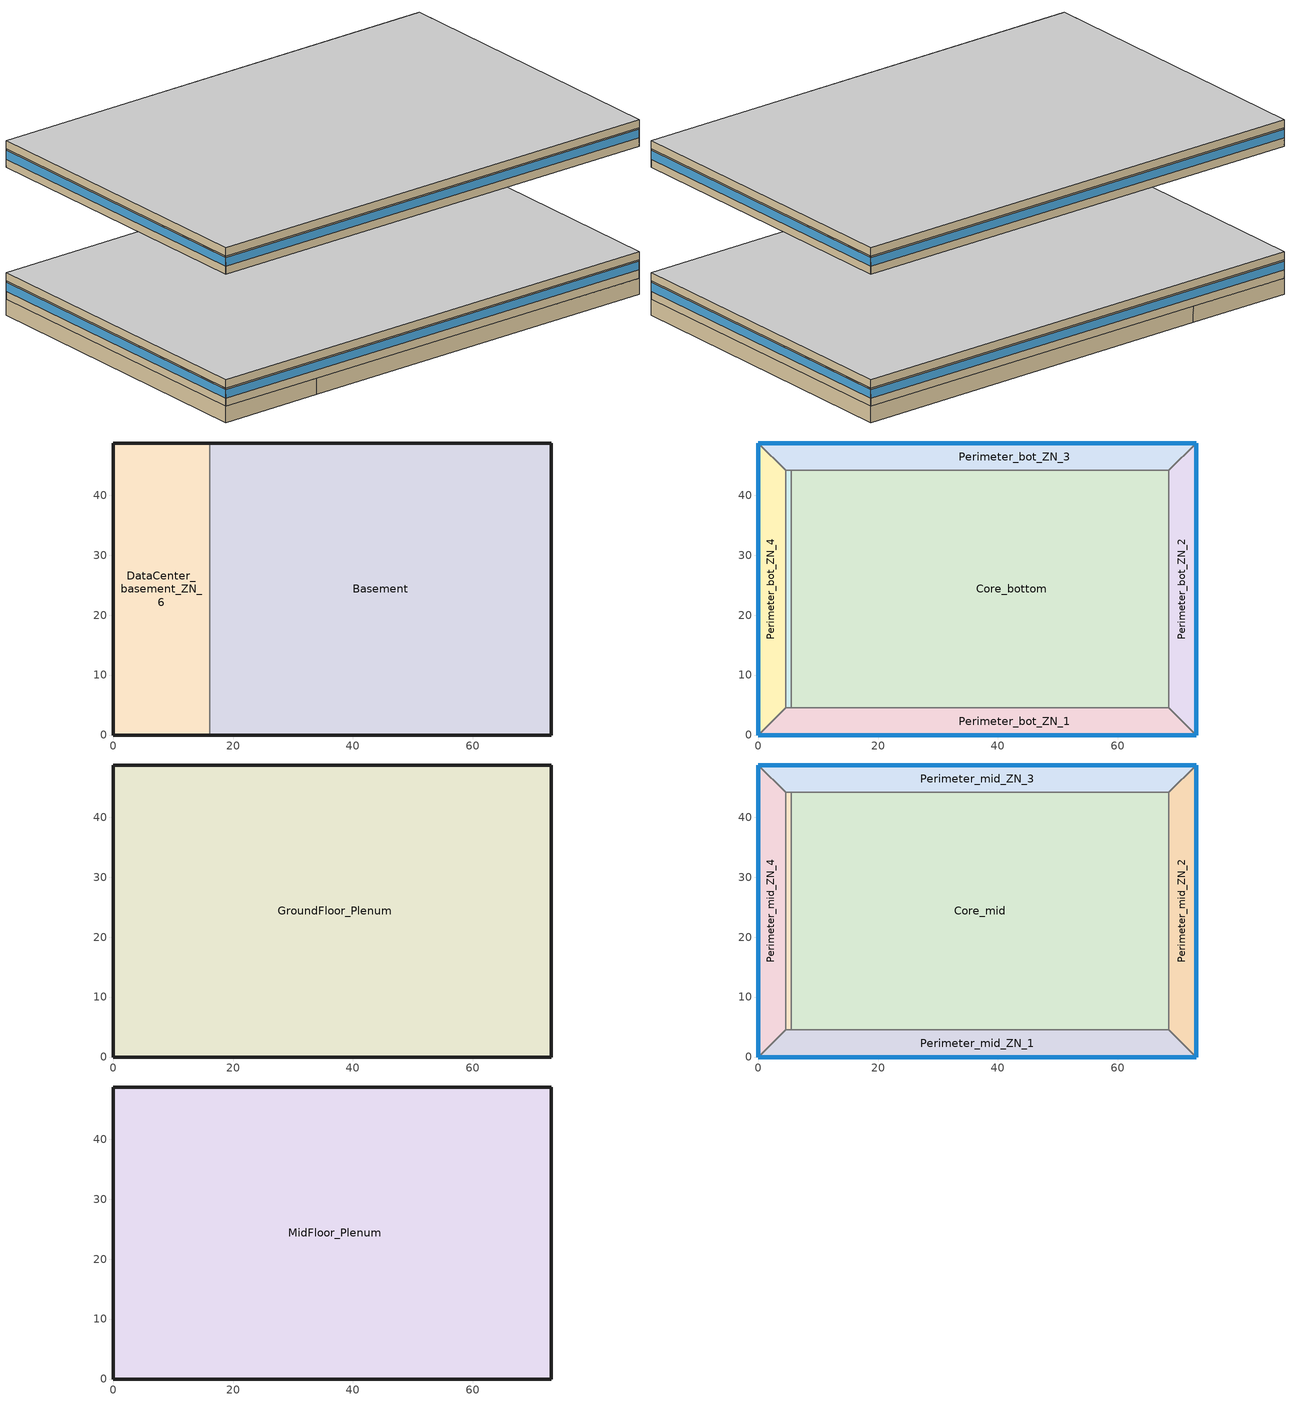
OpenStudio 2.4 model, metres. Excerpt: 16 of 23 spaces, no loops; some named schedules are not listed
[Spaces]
Basement
 floor ground: 73.11,48.74 73.11,0 16.08,0 16.08,48.74 z-2.44
 wall ground: 16.08,0 73.11,0 73.11,48.74 16.08,48.74 z-2.44:0
 wall to DataCenter_basement_ZN_6: 16.08,48.74 16.08,0 z-2.44:0
DataCenter_basement_ZN_6
 floor ground: 16.08,48.74 16.08,0 0,0 0,48.74 z-2.44
 wall ground: 16.08,48.74 0,48.74 0,0 16.08,0 z-2.44:0
Core_bottom
 floor to DataCenter_basement_ZN_6: 16.08,44.16 16.08,4.57 5.49,4.57 5.49,44.16 z0
 floor to Basement: 68.53,44.16 68.53,4.57 16.08,4.57 16.08,44.16 z0
 wall to Perimeter_bot_ZN_1: 5.49,4.57 68.53,4.57 z0:2.74
 wall to DataCenter_bot_ZN_6: 5.49,44.16 5.49,4.57 z0:2.74
 wall to Perimeter_bot_ZN_2: 68.53,4.57 68.53,44.16 z0:2.74
 wall to Perimeter_bot_ZN_3: 68.53,44.16 5.49,44.16 z0:2.74
Perimeter_bot_ZN_3
 floor to Basement: 73.11,48.74 68.53,44.16 16.08,44.16 16.08,48.74 z0
 floor to DataCenter_basement_ZN_6: 16.08,48.74 16.08,44.16 4.57,44.16 0,48.74 z0
 wall outside: 73.11,48.74 0,48.74 z0:2.74
 wall to Perimeter_bot_ZN_4: 0,48.74 4.57,44.16 z0:2.74
 wall to Perimeter_bot_ZN_2: 68.53,44.16 73.11,48.74 z0:2.74
 wall to DataCenter_bot_ZN_6: 4.57,44.16 5.49,44.16 z0:2.74
 window: 73.11,48.74 0,48.74 z1.21:2.5
Perimeter_bot_ZN_1
 floor to DataCenter_basement_ZN_6: 16.08,4.57 16.08,0 0,0 4.57,4.57 z0
 floor to Basement: 68.53,4.57 73.11,0 16.08,0 16.08,4.57 z0
 wall outside: 0,0 73.11,0 z0:2.74
 wall to Perimeter_bot_ZN_4: 4.57,4.57 0,0 z0:2.74
 wall to DataCenter_bot_ZN_6: 5.49,4.57 4.57,4.57 z0:2.74
 wall to Perimeter_bot_ZN_2: 73.11,0 68.53,4.57 z0:2.74
 window: 0,0 73.11,0 z1.21:2.5
Perimeter_bot_ZN_2
 floor to Basement: 73.11,48.74 73.11,0 68.53,4.57 68.53,44.16 z0
 wall outside: 73.11,0 73.11,48.74 z0:2.74
 window: 73.11,0 73.11,48.74 z1.21:2.5
Perimeter_bot_ZN_4
 floor to DataCenter_basement_ZN_6: 0,48.74 4.57,44.16 4.57,4.57 0,0 z0
 wall outside: 0,48.74 0,0 z0:2.74
 wall to DataCenter_bot_ZN_6: 4.57,4.57 4.57,44.16 z0:2.74
 window: 0,48.74 0,0 z1.21:2.5
DataCenter_bot_ZN_6
 floor to DataCenter_basement_ZN_6: 5.49,44.16 5.49,4.57 4.57,4.57 4.57,44.16 z0
GroundFloor_Plenum
 floor to Perimeter_bot_ZN_4: 0,48.74 4.57,44.16 4.57,4.57 0,0 z2.74
 floor to Perimeter_bot_ZN_2: 73.11,48.74 73.11,0 68.53,4.57 68.53,44.16 z2.74
 floor to Perimeter_bot_ZN_1: 68.53,4.57 73.11,0 0,0 4.57,4.57 z2.74
 floor to Perimeter_bot_ZN_3: 73.11,48.74 68.53,44.16 4.57,44.16 0,48.74 z2.74
 floor to Core_bottom: 68.53,44.16 68.53,4.57 5.49,4.57 5.49,44.16 z2.74
 floor to DataCenter_bot_ZN_6: 5.49,44.16 5.49,4.57 4.57,4.57 4.57,44.16 z2.74
 wall outside: 73.11,0 73.11,48.74 0,48.74 0,0 73.11,0 z2.74:3.96
 ceiling adiabatic (Typical Interior Wall): 73.11,0 73.11,48.74 0,48.74 0,0 z3.96
Perimeter_mid_ZN_2
 floor adiabatic (Typical Interior Wall): 73.11,48.74 73.11,0 68.53,4.57 68.53,44.16 z19.82
 wall outside: 73.11,0 73.11,48.74 z19.82:22.56
 wall to Perimeter_mid_ZN_3: 73.11,48.74 68.53,44.16 z19.82:22.56
 wall to Perimeter_mid_ZN_1: 68.53,4.57 73.11,0 z19.82:22.56
 wall to Core_mid: 68.53,44.16 68.53,4.57 z19.82:22.56
 window: 73.11,0 73.11,48.74 z21.03:22.32
Perimeter_mid_ZN_1
 floor adiabatic (Typical Interior Wall): 68.53,4.57 73.11,0 0,0 4.57,4.57 z19.82
 wall outside: 0,0 73.11,0 z19.82:22.56
 wall to Perimeter_mid_ZN_4: 4.57,4.57 0,0 z19.82:22.56
 wall to DataCenter_mid_ZN_6: 5.49,4.57 4.57,4.57 z19.82:22.56
 wall to Core_mid: 68.53,4.57 5.49,4.57 z19.82:22.56
 window: 0,0 73.11,0 z21.03:22.32
DataCenter_mid_ZN_6
 floor adiabatic (Typical Interior Wall): 5.49,44.16 5.49,4.57 4.57,4.57 4.57,44.16 z19.82
 wall to Perimeter_mid_ZN_4: 4.57,44.16 4.57,4.57 z19.82:22.56
 wall to Core_mid: 5.49,4.57 5.49,44.16 z19.82:22.56
 wall to Perimeter_mid_ZN_3: 5.49,44.16 4.57,44.16 z19.82:22.56
Core_mid
 floor adiabatic (Typical Interior Wall): 68.53,44.16 68.53,4.57 5.49,4.57 5.49,44.16 z19.82
 wall to Perimeter_mid_ZN_3: 68.53,44.16 5.49,44.16 z19.82:22.56
Perimeter_mid_ZN_3
 floor adiabatic (Typical Interior Wall): 73.11,48.74 68.53,44.16 4.57,44.16 0,48.74 z19.82
 wall outside: 73.11,48.74 0,48.74 z19.82:22.56
 wall to Perimeter_mid_ZN_4: 0,48.74 4.57,44.16 z19.82:22.56
 window: 73.11,48.74 0,48.74 z21.03:22.32
Perimeter_mid_ZN_4
 floor adiabatic (Typical Interior Wall): 0,48.74 4.57,44.16 4.57,4.57 0,0 z19.82
 wall outside: 0,48.74 0,0 z19.82:22.56
 window: 0,48.74 0,0 z21.03:22.32
MidFloor_Plenum
 floor to Perimeter_mid_ZN_1: 68.53,4.57 73.11,0 0,0 4.57,4.57 z22.56
 floor to DataCenter_mid_ZN_6: 5.49,44.16 5.49,4.57 4.57,4.57 4.57,44.16 z22.56
 floor to Perimeter_mid_ZN_2: 73.11,48.74 73.11,0 68.53,4.57 68.53,44.16 z22.56
 floor to Perimeter_mid_ZN_4: 0,48.74 4.57,44.16 4.57,4.57 0,0 z22.56
 floor to Core_mid: 68.53,44.16 68.53,4.57 5.49,4.57 5.49,44.16 z22.56
 floor to Perimeter_mid_ZN_3: 73.11,48.74 68.53,44.16 4.57,44.16 0,48.74 z22.56
 wall outside: 73.11,48.74 0,48.74 0,0 73.11,0 73.11,48.74 z22.56:23.78
 ceiling adiabatic (Typical Interior Wall): 73.11,0 73.11,48.74 0,48.74 0,0 z23.78
[Building]
-LargeOffice-NECB HDD Method-CAN_AB_Edmonton.Intl.AP.711230_CWEC2016.epw created: 2018-08-13 19:04:08 +0000: North Axis {deg}=0; Default Construction Set=NECB2015 - LrgOffice - WholeBuilding - NECB HDD Method at hdd = 5120.0; Standards Number of Stories=13; Standards Number of Above Ground Stories=12; Standards Building Type=LargeOffice
[Site]
Edmonton Intl AP_AB_CAN: Latitude {deg}=53.31; Longitude {deg}=-113.579; Time Zone {hr}=-7; Elevation {m}=723.3
[Site:WaterMainsTemperature]
Calculation Method=Correlation; Annual Average Outdoor Air Temperature {C}=2.68333; Maximum Difference In Monthly Average Outdoor Air Temperatures {deltaC}=28.8
[Site:GroundTemperature:BuildingSurface]
19.527, 19.502, 19.536, 19.598, 20.002, 21.64, 22.225, 22.375, 21.449, 20.121, 19.802, 19.633
[ClimateZones]
Climate Zone Institution Name 2=CEC; Climate Zone Document Name 2=California Climate Zone Descriptions; Climate Zone Document Year 2=1995
[SizingPeriod:DesignDay] Barometric Pressure {Pa}=92932; Sky Clearness=0; Rain Indicator=0; Snow Indicator=0; Day of Month=21; Daylight Saving Time Indicator=0; Humidity Indicating Type=Wetbulb; Dry-Bulb Temperature Range Modifier Type=DefaultMultipliers
Name | Maximum Dry-Bulb Temperature {C} | Daily Dry-Bulb Temperature Range {deltaC} | Humidity Indicating Conditions at Maximum Dry-Bulb | Wind Speed {m/s} | Wind Direction {deg} | Month | Day Type | Solar Model Indicator | ASHRAE Taub | ASHRAE Taud
Edmonton Intl AP Ann Clg .4% Condns DB=>MWB | 27.8 | 12.5 | 17.9 | 3.8 | 150 | 7 | SummerDesignDay | ASHRAETau | 0.353 | 2.421
Edmonton Intl AP Ann Htg 99.6% Condns DB | -32.6 | 0 | -32.6 | 2.1 | 180 | 1 | WinterDesignDay | ASHRAEClearSky
[Material:NoMass] Thermal Absorptance=0.9; Solar Absorptance=0.7
Name | Roughness | Thermal Resistance {m2-K/W} | Visible Absorptance
CP02 CARPET PAD | VeryRough | 0.21648 | 0.8
Typical Insulation R-13.06 1 | Smooth | 5.91238 | 0.7
Typical Carpet Pad 1 | Smooth | 0.21648 | 0.8
Typical Insulation R-10.11 1 | Smooth | 4.49096 | 0.7
Typical Insulation R-19.63 1 | Smooth | 6.17282 | 0.7
Typical Carpet Pad 2 | Smooth | 1.25503 | 0.8
Typical Carpet Pad 3 | Smooth | 3.45515 | 0.8
Typical Insulation R-0.58 1 | Smooth | 0.454528 | 0.7
Typical Insulation R-1.15 1 | Smooth | 0.454545 | 0.7
[Material]
Name | Roughness | Thickness {m} | Conductivity {W/m-K} | Density {kg/m3} | Specific Heat {J/kg-K} | Thermal Absorptance | Solar Absorptance | Visible Absorptance
100mm Normalweight concrete floor | MediumSmooth | 0.1016 | 2.31 | 2322 | 832
G01 13mm gypsum board | Smooth | 0.0127 | 0.16 | 800 | 1090 | 0.9 | 0.7 | 0.5
G05 25mm wood | MediumSmooth | 0.0254 | 0.15 | 608 | 1630 | 0.9 | 0.5 | 0.5
4 in. Normalweight Concrete Floor 1 | MediumRough | 0.1016 | 2.31 | 2322 | 832 | 0.9 | 0.7 | 0.7
1IN Stucco 1 | Smooth | 0.0253 | 0.6918 | 1858 | 837 | 0.9 | 0.7 | 0.92
8IN CONCRETE HW RefBldg 1 | Rough | 0.2032 | 1.311 | 2240 | 836.8 | 0.9 | 0.7 | 0.7
1/2IN Gypsum 1 | Smooth | 0.0127 | 0.16 | 784.9 | 830 | 0.9 | 0.4 | 0.4
Metal Roof Surface 1; F08 Metal surface 1 | Smooth | 0.0008 | 45.28 | 7824 | 500 | 0.9 | 0.7 | 0.7
6 in. Normalweight Concrete Floor 1; 6 in. Normalweight Concrete Floor 2 | MediumRough | 0.1524 | 2.31 | 2322 | 832 | 0.9 | 0.7 | 0.7
[Construction]
Typical Interior Floor: 100mm Normalweight concrete floor, CP02 CARPET PAD
Typical Interior Wall: G01 13mm gypsum board, G01 13mm gypsum board
Typical Interior Ceiling: CP02 CARPET PAD, 100mm Normalweight concrete floor
Typical Interior Window: Clear 3mm
Typical Interior Door; Typical Interior Partition: G05 25mm wood
Customized opaque construction Typical Insulated Exterior Mass Floor R-15.63 to conductance of 0.162: Typical Insulation R-13.06 1, 4 in. Normalweight Concrete Floor 1, Typical Carpet Pad 1
Customized opaque construction Typical Insulated Exterior Mass Wall R-12.5 to conductance of 0.21: 1IN Stucco 1, 8IN CONCRETE HW RefBldg 1, Typical Insulation R-10.11 1, 1/2IN Gypsum 1
Customized opaque construction Typical Insulated Metal Building Roof R-20.41 to conductance of 0.162: Metal Roof Surface 1, Typical Insulation R-19.63 1
Customized opaque construction Typical Insulated Carpeted 6in Slab Floor to conductance of 0.757: 6 in. Normalweight Concrete Floor 1, Typical Carpet Pad 2
Customized opaque construction Typical Insulated Carpeted 6in Slab Floor to conductance of 0.284: 6 in. Normalweight Concrete Floor 2, Typical Carpet Pad 3
Customized Fenestration: cond=0.220 tvis=0.220 tsol=0.232: Customized Fenestration:: cond=0.220 tvis=0.220 tsol=0.232
Customized opaque construction Typical Insulated Metal Door R-1.43 to conductance of 2.2: F08 Metal surface 1, Typical Insulation R-0.58 1
Customized Fenestration: cond=0.220 tvis=0.441 tsol=0.279: Customized Fenestration:: cond=0.220 tvis=0.441 tsol=0.279
Customized opaque construction Typical Overhead Door R-2.0 to conductance of 2.2: Typical Insulation R-1.15 1
Customized Fenestration: cond=0.220 tvis=0.294 tsol=0.332: Customized Fenestration:: cond=0.220 tvis=0.294 tsol=0.332
Customized Fenestration: cond=0.220 tvis=0.898 tsol=0.837: Customized Fenestration:: cond=0.220 tvis=0.898 tsol=0.837
[DefaultConstructionSet]
NECB2015 - LrgOffice - WholeBuilding - NECB HDD Method at hdd = 5120.0: Default Exterior Surface Constructions=NECB2015 - LrgOffice - WholeBuilding - NECB HDD Method at hdd = 5120.0; Default Interior Surface Constructions=Default Surface Constructions 2; Default Ground Contact Surface Constructions=NECB2015 - LrgOffice - WholeBuilding - NECB HDD Method at hdd = 5120.0 1; Default Exterior SubSurface Constructions=NECB2015 - LrgOffice - WholeBuilding - NECB HDD Method at hdd = 5120.0; Default Interior SubSurface Constructions=Default Sub Surface Constructions 2; Interior Partition Construction=Typical Interior Partition
[DefaultSurfaceConstructions]
Name | Floor Construction | Wall Construction | Roof Ceiling Construction
Default Surface Constructions 2 | Typical Interior Floor | Typical Interior Wall | Typical Interior Ceiling
NECB2015 - LrgOffice - WholeBuilding - NECB HDD Method at hdd = 5120.0 | Customized opaque construction Typical Insulated Exterior Mass Floor R-15.63 to conductance of 0.162 | Customized opaque construction Typical Insulated Exterior Mass Wall R-12.5 to conductance of 0.21 | Customized opaque construction Typical Insulated Metal Building Roof R-20.41 to conductance of 0.162
NECB2015 - LrgOffice - WholeBuilding - NECB HDD Method at hdd = 5120.0 1 | Customized opaque construction Typical Insulated Carpeted 6in Slab Floor to conductance of 0.757 | Customized opaque construction Typical Insulated Carpeted 6in Slab Floor to conductance of 0.284 | Customized opaque construction Typical Insulated Carpeted 6in Slab Floor to conductance of 0.284
[DefaultSubSurfaceConstructions]
Name | Fixed Window Construction | Operable Window Construction | Door Construction | Glass Door Construction | Overhead Door Construction | Skylight Construction | Tubular Daylight Dome Construction | Tubular Daylight Diffuser Construction
Default Sub Surface Constructions 2 | Typical Interior Window | Typical Interior Window | Typical Interior Door
NECB2015 - LrgOffice - WholeBuilding - NECB HDD Method at hdd = 5120.0 | Customized Fenestration: cond=0.220 tvis=0.220 tsol=0.232 | Customized Fenestration: cond=0.220 tvis=0.220 tsol=0.232 | Customized opaque construction Typical Insulated Metal Door R-1.43 to conductance of 2.2 | Customized Fenestration: cond=0.220 tvis=0.441 tsol=0.279 | Customized opaque construction Typical Overhead Door R-2.0 to conductance of 2.2 | Customized Fenestration: cond=0.220 tvis=0.294 tsol=0.332 | Customized Fenestration: cond=0.220 tvis=0.898 tsol=0.837 | Customized Fenestration: cond=0.220 tvis=0.898 tsol=0.837
[WindowMaterial:Glazing]
Clear 3mm: Optical Data Type=SpectralAverage; Thickness {m}=0.003; Solar Transmittance at Normal Incidence=0.837; Front Side Solar Reflectance at Normal Incidence=0.075; Back Side Solar Reflectance at Normal Incidence=0.075; Visible Transmittance at Normal Incidence=0.898; Front Side Visible Reflectance at Normal Incidence=0.081; Back Side Visible Reflectance at Normal Incidence=0.081; Infrared Transmittance at Normal Incidence=0; Front Side Infrared Hemispherical Emissivity=0.84; Back Side Infrared Hemispherical Emissivity=0.84; Conductivity {W/m-K}=0.9; Dirt Correction Factor for Solar and Visible Transmittance=1; Solar Diffusing=No
[WindowMaterial:SimpleGlazingSystem] U-Factor {W/m2-K}=2.2; Solar Heat Gain Coefficient=0.6; Visible Transmittance=0.21
Customized Fenestration:: cond=0.220 tvis=0.220 tsol=0.232; Customized Fenestration:: cond=0.220 tvis=0.441 tsol=0.279; Customized Fenestration:: cond=0.220 tvis=0.294 tsol=0.332; Customized Fenestration:: cond=0.220 tvis=0.898 tsol=0.837
[Space]
Name | Space Type | Building Story | Thermal Zone | Part of Total Floor Area
Core_mid | Space Function Office open plan | Building Story 2 | Sp-Core_mid Sys-6 Flr-3 Sch-A HPlcmt-core ZN | Yes
Perimeter_mid_ZN_2 | Space Function Office open plan | Building Story 2 | Sp-Perimeter_mid_ZN_2 Sys-6 Flr-3 Sch-A HPlcmt-east ZN | Yes
Perimeter_mid_ZN_1 | Space Function Office open plan | Building Story 2 | Sp-Perimeter_mid_ZN_1 Sys-6 Flr-3 Sch-A HPlcmt-south ZN | Yes
MidFloor_Plenum | Space Function - undefined - | Building Story 2 | Sp-MidFloor_Plenum Sys-0 Flr-3 Sch-- undefined - HPlcmt-north ZN | No
DataCenter_mid_ZN_6 | Space Function Office open plan | Building Story 2 | Sp-DataCenter_mid_ZN_6 Sys-6 Flr-3 Sch-A HPlcmt-core ZN
Core_bottom | Space Function Office open plan | Building Story 1 | Sp-Core_bottom Sys-6 Flr-2 Sch-A HPlcmt-core ZN | Yes
Perimeter_bot_ZN_3 | Space Function Office open plan | Building Story 1 | Sp-Perimeter_bot_ZN_3 Sys-6 Flr-2 Sch-A HPlcmt-north ZN | Yes
Basement | Space Function Electrical/Mechanical room-sch-A | Basement Story 0 | Sp-Basement Sys-6 Flr-1 Sch-A HPlcmt-north ZN | Yes
Perimeter_bot_ZN_1 | Space Function Office open plan | Building Story 1 | Sp-Perimeter_bot_ZN_1 Sys-6 Flr-2 Sch-A HPlcmt-south ZN | Yes
Perimeter_mid_ZN_3 | Space Function Office open plan | Building Story 2 | Sp-Perimeter_mid_ZN_3 Sys-6 Flr-3 Sch-A HPlcmt-north ZN | Yes
Perimeter_mid_ZN_4 | Space Function Office open plan | Building Story 2 | Sp-Perimeter_mid_ZN_4 Sys-6 Flr-3 Sch-A HPlcmt-west ZN | Yes
GroundFloor_Plenum | Space Function - undefined - | Building Story 1 | Sp-GroundFloor_Plenum Sys-0 Flr-2 Sch-- undefined - HPlcmt-north ZN | No
DataCenter_basement_ZN_6 | Space Function Office open plan | Basement Story 0 | Sp-DataCenter_basement_ZN_6 Sys-6 Flr-1 Sch-A HPlcmt-west ZN
Perimeter_bot_ZN_2 | Space Function Office open plan | Building Story 1 | Sp-Perimeter_bot_ZN_2 Sys-6 Flr-2 Sch-A HPlcmt-east ZN | Yes
Perimeter_bot_ZN_4 | Space Function Office open plan | Building Story 1 | Sp-Perimeter_bot_ZN_4 Sys-6 Flr-2 Sch-A HPlcmt-west ZN | Yes
DataCenter_bot_ZN_6 | Space Function Office open plan | Building Story 1 | Sp-DataCenter_bot_ZN_6 Sys-6 Flr-2 Sch-A HPlcmt-core ZN
[BuildingStory]
Name | Nominal Z Coordinate {m}
Basement Story 0 | -2.439
Building Story 1 | 0
Building Story 2 | 19.816
[SpaceType] Standards Building Type=Space Function
Name | Default Schedule Set | Design Specification Outdoor Air Object | Standards Space Type
Space Function Electrical/Mechanical room-sch-A | Space Function Electrical/Mechanical room-sch-A Schedule Set | Space Function Electrical/Mechanical room-sch-A Ventilation | Electrical/Mechanical room-sch-A
Space Function Office open plan | Space Function Office open plan Schedule Set | Space Function Office open plan Ventilation | Office open plan
Space Function - undefined - | Space Function - undefined - Schedule Set | Space Function - undefined - Ventilation | - undefined -
[DefaultScheduleSet]
Space Function Office open plan Schedule Set: Number of People Schedule=NECB-A-Occupancy; People Activity Level Schedule=NECB-Activity; Lighting Schedule=NECB-A-Lighting; Electric Equipment Schedule=NECB-A-Electric-Equipment; Infiltration Schedule=Always On
[ThermostatSetpoint:DualSetpoint]
Name | Heating Setpoint Temperature Schedule | Cooling Setpoint Temperature Schedule
Space Function - undefined - Thermostat 4; Space Function - undefined - Thermostat 5
Space Function Electrical/Mechanical room-sch-A Thermostat 2; Space Function Office open plan Thermostat 20; Space Function Office open plan Thermostat 21; Space Function Office open plan Thermostat 22; Space Function Office open plan Thermostat 23; Space Function Office open plan Thermostat 24; Space Function Office open plan Thermostat 25; Space Function Office open plan Thermostat 26; Space Function Office open plan Thermostat 27; Space Function Office open plan Thermostat 28; Space Function Office open plan Thermostat 29; Space Function Office open plan Thermostat 30; Space Function Office open plan Thermostat 31; Space Function Office open plan Thermostat 32 | NECB-A-Thermostat Setpoint-Heating | NECB-A-Thermostat Setpoint-Cooling
[SpaceInfiltration:DesignFlowRate] Schedule=Always On Discrete; Design Flow Rate Calculation Method=Flow/ExteriorArea; Flow per Exterior Surface Area {m3/s-m2}=0.00025; Constant Term Coefficient=0; Temperature Term Coefficient=0; Velocity Term Coefficient=0.224; Velocity Squared Term Coefficient=0
Name | Space or SpaceType
GroundFloor_Plenum Infiltration | GroundFloor_Plenum
MidFloor_Plenum Infiltration | MidFloor_Plenum
Perimeter_bot_ZN_1 Infiltration | Perimeter_bot_ZN_1
Perimeter_bot_ZN_2 Infiltration | Perimeter_bot_ZN_2
Perimeter_bot_ZN_3 Infiltration | Perimeter_bot_ZN_3
Perimeter_bot_ZN_4 Infiltration | Perimeter_bot_ZN_4
Perimeter_mid_ZN_1 Infiltration | Perimeter_mid_ZN_1
Perimeter_mid_ZN_2 Infiltration | Perimeter_mid_ZN_2
Perimeter_mid_ZN_3 Infiltration | Perimeter_mid_ZN_3
Perimeter_mid_ZN_4 Infiltration | Perimeter_mid_ZN_4
[ThermalZone] Use Ideal Air Loads=No
Name | Thermostat | Multiplier
Sp-GroundFloor_Plenum Sys-0 Flr-2 Sch-- undefined - HPlcmt-north ZN | Space Function - undefined - Thermostat 4
Sp-MidFloor_Plenum Sys-0 Flr-3 Sch-- undefined - HPlcmt-north ZN | Space Function - undefined - Thermostat 5 | 10
Sp-Basement Sys-6 Flr-1 Sch-A HPlcmt-north ZN | Space Function Electrical/Mechanical room-sch-A Thermostat 2
Sp-DataCenter_basement_ZN_6 Sys-6 Flr-1 Sch-A HPlcmt-west ZN | Space Function Office open plan Thermostat 20
Sp-Perimeter_bot_ZN_3 Sys-6 Flr-2 Sch-A HPlcmt-north ZN | Space Function Office open plan Thermostat 21
Sp-Perimeter_bot_ZN_2 Sys-6 Flr-2 Sch-A HPlcmt-east ZN | Space Function Office open plan Thermostat 22
Sp-Perimeter_bot_ZN_4 Sys-6 Flr-2 Sch-A HPlcmt-west ZN | Space Function Office open plan Thermostat 23
Sp-Perimeter_bot_ZN_1 Sys-6 Flr-2 Sch-A HPlcmt-south ZN | Space Function Office open plan Thermostat 24
Sp-Core_bottom Sys-6 Flr-2 Sch-A HPlcmt-core ZN | Space Function Office open plan Thermostat 25
Sp-DataCenter_bot_ZN_6 Sys-6 Flr-2 Sch-A HPlcmt-core ZN | Space Function Office open plan Thermostat 26
Sp-Perimeter_mid_ZN_3 Sys-6 Flr-3 Sch-A HPlcmt-north ZN | Space Function Office open plan Thermostat 27 | 10
Sp-Perimeter_mid_ZN_2 Sys-6 Flr-3 Sch-A HPlcmt-east ZN | Space Function Office open plan Thermostat 28 | 10
Sp-Perimeter_mid_ZN_4 Sys-6 Flr-3 Sch-A HPlcmt-west ZN | Space Function Office open plan Thermostat 29 | 10
Sp-Perimeter_mid_ZN_1 Sys-6 Flr-3 Sch-A HPlcmt-south ZN | Space Function Office open plan Thermostat 30 | 10
Sp-Core_mid Sys-6 Flr-3 Sch-A HPlcmt-core ZN | Space Function Office open plan Thermostat 31 | 10
Sp-DataCenter_mid_ZN_6 Sys-6 Flr-3 Sch-A HPlcmt-core ZN | Space Function Office open plan Thermostat 32 | 10
